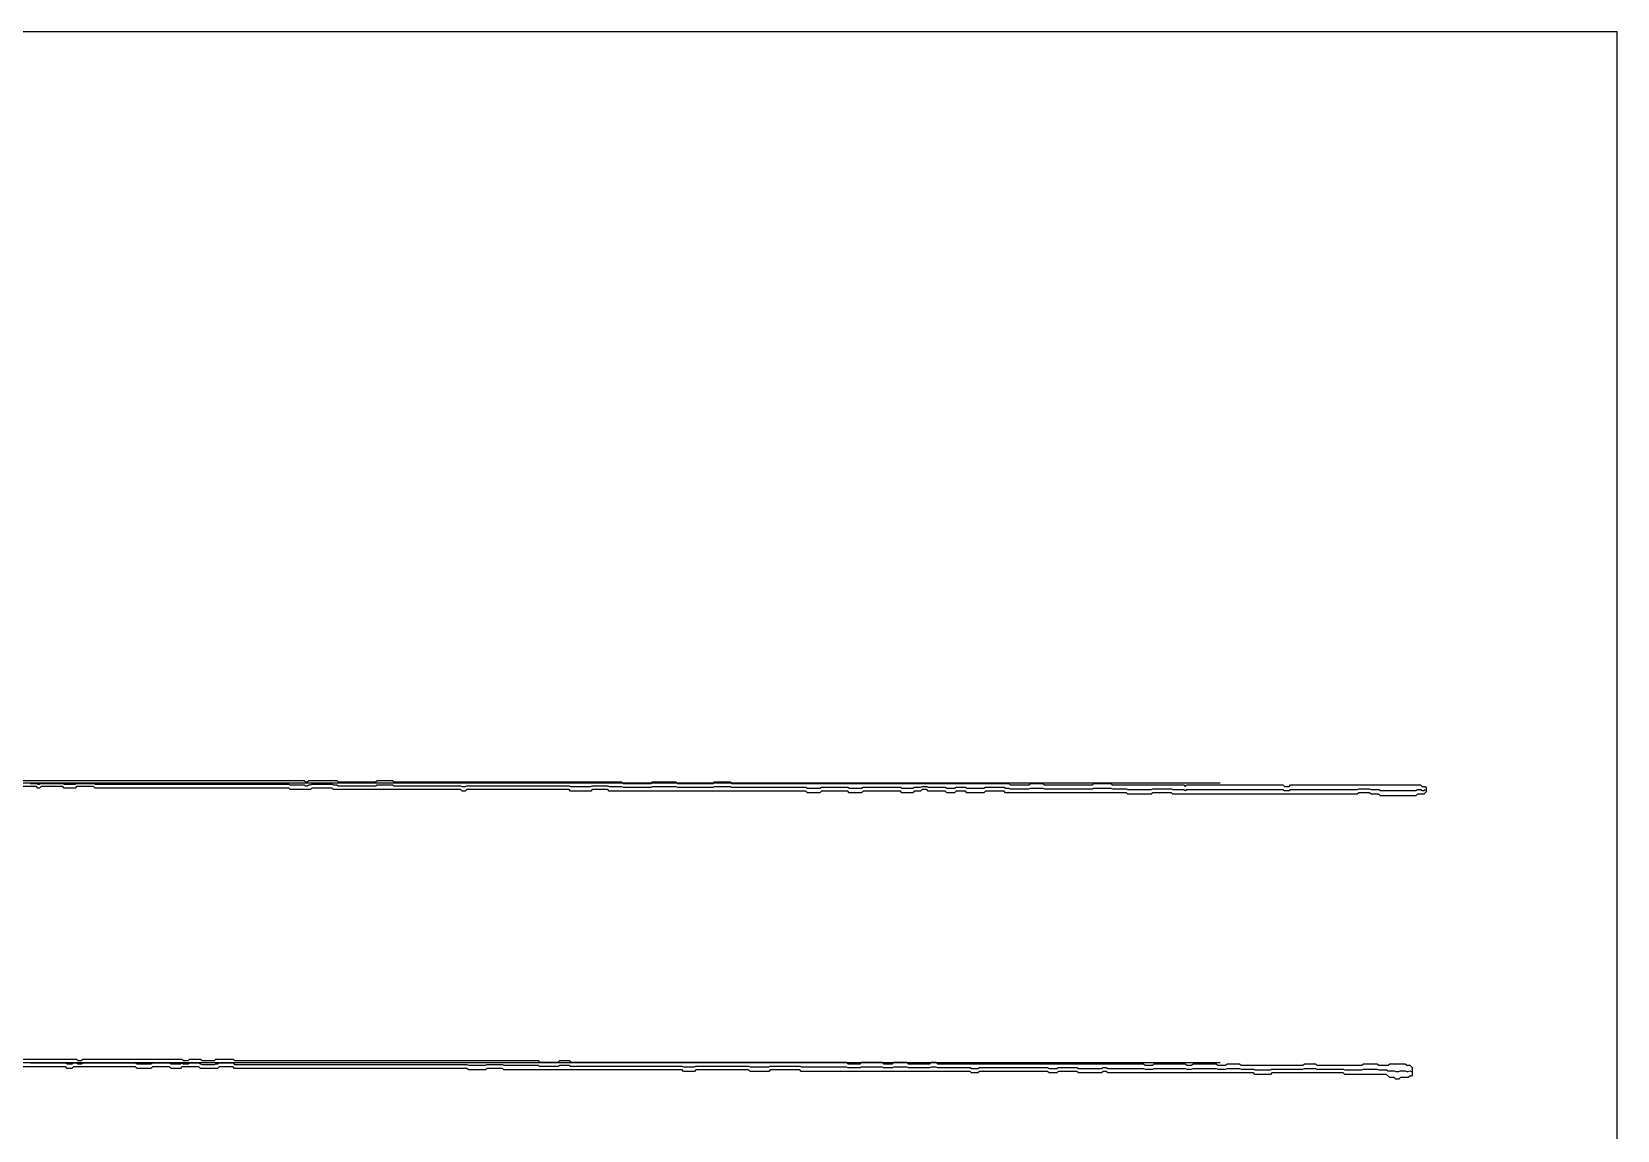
# Model space of a CAD drawing. Extents: x 0 to 57.2, y 0 to 39.6.
# Drawn here: x 28.58 to 57.16, y 19.8 to 39.6 of the extents above; entities that cross this region are included whole.
import ezdxf

# ---------------------------------------------------------------- set-up
doc = ezdxf.new("R2010")
doc.units = 13
for name, color, linetype in [('DESIGN_SCAN_PATH', 5, 'Continuous'), ('SEM_FRAME', 8, 'Continuous'), ('SEM_OBSERVED_CENTERLINES', 3, 'Continuous'), ('SEM_OBSERVED_CONTOURS', 2, 'Continuous')]:
    doc.layers.add(name, color=color, linetype=linetype)

msp = doc.modelspace()

# ---------------------------------------------------------------- linework, layer by layer
at = {"layer": 'DESIGN_SCAN_PATH'}
for points in [[(0, 26.06794), (50, 26.06794)], [(50, 21.01623), (0, 21.01623)]]:
    msp.add_lwpolyline(points, dxfattribs=at)
at = {"layer": 'SEM_FRAME'}
msp.add_lwpolyline([(0, 0), (57.15968, 0), (57.15968, 39.60429), (0, 39.60429)], close=True, dxfattribs=at)
at = {"layer": 'SEM_OBSERVED_CENTERLINES'}
for points in [[(28.55193, 26.053985), (28.57984, 26.053985), (28.60775, 26.053985), (28.63566, 26.053985), (28.66357, 26.053985), (28.69148, 26.04003), (28.71939, 26.04003), (28.7473, 26.053985), (28.77521, 26.053985), (28.80312, 26.053985), (28.83103, 26.053985), (28.85894, 26.053985), (28.88685, 26.053985), (28.91476, 26.053985), (28.94267, 26.053985), (28.97058, 26.053985), (28.99849, 26.053985), (29.0264, 26.053985), (29.05431, 26.053985), (29.08222, 26.053985), (29.11013, 26.053985), (29.13804, 26.053985), (29.16595, 26.04003), (29.19386, 26.04003), (29.22177, 26.04003), (29.24968, 26.04003), (29.27759, 26.04003), (29.3055, 26.04003), (29.33341, 26.04003), (29.36132, 26.04003), (29.38923, 26.053985), (29.41714, 26.053985), (29.44505, 26.053985), (29.47296, 26.053985), (29.50087, 26.053985), (29.52878, 26.053985), (29.55669, 26.053985), (29.5846, 26.053985), (29.61251, 26.053985), (29.64042, 26.053985), (29.66833, 26.053985), (29.69624, 26.053985), (29.72415, 26.04003), (29.75206, 26.04003), (29.77997, 26.04003), (29.80788, 26.04003), (29.83579, 26.04003), (29.8637, 26.04003), (29.89161, 26.04003), (29.91952, 26.04003), (29.94743, 26.04003), (29.97534, 26.04003), (30.00325, 26.04003), (30.03116, 26.04003), (30.05907, 26.04003), (30.08698, 26.04003), (30.11489, 26.04003), (30.1428, 26.04003), (30.17071, 26.04003), (30.19862, 26.04003), (30.22653, 26.04003), (30.25444, 26.04003), (30.28235, 26.04003), (30.31026, 26.04003), (30.33817, 26.04003), (30.36608, 26.04003), (30.39399, 26.04003), (30.4219, 26.04003), (30.44981, 26.04003), (30.47772, 26.04003), (30.50563, 26.04003), (30.53354, 26.04003), (30.56145, 26.04003), (30.58936, 26.04003), (30.61727, 26.04003), (30.64518, 26.04003), (30.67309, 26.04003), (30.701, 26.04003), (30.72891, 26.04003), (30.75682, 26.04003), (30.78473, 26.04003), (30.81264, 26.04003), (30.84055, 26.04003), (30.86846, 26.04003), (30.89637, 26.04003), (30.92428, 26.04003), (30.95219, 26.04003), (30.9801, 26.04003), (31.00801, 26.04003), (31.03592, 26.04003), (31.06383, 26.04003), (31.09174, 26.04003), (31.11965, 26.04003), (31.14756, 26.04003), (31.17547, 26.04003), (31.20338, 26.04003), (31.23129, 26.04003), (31.2592, 26.04003), (31.28711, 26.04003), (31.31502, 26.04003), (31.34293, 26.04003), (31.37084, 26.04003), (31.39875, 26.04003), (31.42666, 26.04003), (31.45457, 26.04003), (31.48248, 26.04003), (31.51039, 26.04003), (31.5383, 26.04003), (31.56621, 26.04003), (31.59412, 26.04003), (31.62203, 26.04003), (31.64994, 26.04003), (31.67785, 26.04003), (31.70576, 26.04003), (31.73367, 26.04003), (31.76158, 26.04003), (31.78949, 26.04003), (31.8174, 26.04003), (31.84531, 26.04003), (31.87322, 26.04003), (31.90113, 26.04003), (31.92904, 26.04003), (31.95695, 26.04003), (31.98486, 26.04003), (32.01277, 26.04003), (32.04068, 26.04003), (32.06859, 26.04003), (32.0965, 26.04003), (32.12441, 26.04003), (32.15232, 26.04003), (32.18023, 26.04003), (32.20814, 26.04003), (32.23605, 26.04003), (32.26396, 26.04003), (32.29187, 26.04003), (32.31978, 26.04003), (32.34769, 26.04003), (32.3756, 26.04003), (32.40351, 26.04003), (32.43142, 26.04003), (32.45933, 26.04003), (32.48724, 26.04003), (32.51515, 26.04003), (32.54306, 26.04003), (32.57097, 26.04003), (32.59888, 26.04003), (32.62679, 26.04003), (32.6547, 26.04003), (32.68261, 26.04003), (32.71052, 26.04003), (32.73843, 26.04003), (32.76634, 26.04003), (32.79425, 26.04003), (32.82216, 26.04003), (32.85007, 26.04003), (32.87798, 26.04003), (32.90589, 26.04003), (32.9338, 26.04003), (32.96171, 26.04003), (32.98962, 26.04003), (33.01753, 26.04003), (33.04544, 26.04003), (33.07335, 26.04003), (33.10126, 26.04003), (33.12917, 26.04003), (33.15708, 26.04003), (33.18499, 26.04003), (33.2129, 26.04003), (33.24081, 26.026075), (33.26872, 26.026075), (33.29663, 26.026075), (33.32454, 26.026075), (33.35245, 26.026075), (33.38036, 26.026075), (33.40827, 26.026075), (33.43618, 26.026075), (33.46409, 26.026075), (33.492, 26.026075), (33.51991, 26.01212), (33.54782, 26.01212), (33.57573, 26.026075), (33.60364, 26.026075), (33.63155, 26.04003), (33.65946, 26.04003), (33.68737, 26.04003), (33.71528, 26.04003), (33.74319, 26.04003), (33.7711, 26.04003), (33.79901, 26.04003), (33.82692, 26.04003), (33.85483, 26.04003), (33.88274, 26.04003), (33.91065, 26.04003), (33.93856, 26.04003), (33.96647, 26.04003), (33.99438, 26.04003), (34.02229, 26.026075), (34.0502, 26.026075), (34.07811, 26.026075), (34.10602, 26.01212), (34.13393, 26.01212), (34.16184, 26.01212), (34.18975, 26.01212), (34.21766, 26.01212), (34.24557, 26.01212), (34.27348, 26.01212), (34.30139, 26.01212), (34.3293, 26.01212), (34.35721, 26.01212), (34.38512, 26.01212), (34.41303, 26.01212), (34.44094, 26.01212), (34.46885, 26.01212), (34.49676, 26.01212), (34.52467, 26.01212), (34.55258, 26.01212), (34.58049, 26.01212), (34.6084, 26.01212), (34.63631, 26.01212), (34.66422, 26.01212), (34.69213, 26.01212), (34.72004, 26.01212), (34.74795, 26.01212), (34.77586, 26.01212), (34.80377, 26.026075), (34.83168, 26.026075), (34.85959, 26.026075), (34.8875, 26.026075), (34.91541, 26.026075), (34.94332, 26.026075), (34.97123, 26.026075), (34.99914, 26.026075), (35.02705, 26.026075), (35.05496, 26.026075), (35.08287, 26.026075), (35.11078, 26.01212), (35.13869, 26.01212), (35.1666, 26.01212), (35.19451, 26.01212), (35.22242, 26.01212), (35.25033, 26.01212), (35.27824, 26.01212), (35.30615, 26.01212), (35.33406, 26.01212), (35.36197, 26.01212), (35.38988, 26.01212), (35.41779, 26.01212), (35.4457, 26.01212), (35.47361, 26.01212), (35.50152, 26.01212), (35.52943, 26.01212), (35.55734, 26.01212), (35.58525, 26.01212), (35.61316, 26.01212), (35.64107, 26.01212), (35.66898, 26.01212), (35.69689, 26.01212), (35.7248, 26.01212), (35.75271, 26.01212), (35.78062, 26.01212), (35.80853, 26.01212), (35.83644, 26.01212), (35.86435, 26.01212), (35.89226, 26.01212), (35.92017, 26.01212), (35.94808, 26.01212), (35.97599, 26.01212), (36.0039, 26.01212), (36.03181, 26.01212), (36.05972, 26.01212), (36.08763, 26.01212), (36.11554, 26.01212), (36.14345, 26.01212), (36.17136, 26.01212), (36.19927, 26.01212), (36.22718, 26.01212), (36.25509, 26.01212), (36.283, 26.01212), (36.31091, 26.01212), (36.33882, 25.998165), (36.36673, 25.998165), (36.39464, 25.998165), (36.42255, 26.01212), (36.45046, 26.01212), (36.47837, 26.01212), (36.50628, 26.01212), (36.53419, 26.01212), (36.5621, 26.01212), (36.59001, 26.01212), (36.61792, 26.01212), (36.64583, 26.01212), (36.67374, 26.01212), (36.70165, 26.01212), (36.72956, 26.01212), (36.75747, 26.01212), (36.78538, 26.01212), (36.81329, 26.01212), (36.8412, 26.01212), (36.86911, 26.01212), (36.89702, 26.01212), (36.92493, 26.01212), (36.95284, 26.01212), (36.98075, 26.01212), (37.00866, 26.01212), (37.03657, 26.01212), (37.06448, 26.01212), (37.09239, 26.01212), (37.1203, 26.01212), (37.14821, 26.01212), (37.17612, 26.01212), (37.20403, 26.01212), (37.23194, 26.01212), (37.25985, 26.01212), (37.28776, 26.01212), (37.31567, 26.01212), (37.34358, 26.01212), (37.37149, 26.01212), (37.3994, 26.01212), (37.42731, 26.01212), (37.45522, 26.01212), (37.48313, 26.01212), (37.51104, 26.01212), (37.53895, 26.01212), (37.56686, 26.01212), (37.59477, 26.01212), (37.62268, 26.01212), (37.65059, 26.01212), (37.6785, 26.01212), (37.70641, 26.01212), (37.73432, 26.01212), (37.76223, 26.01212), (37.79014, 26.01212), (37.81805, 26.01212), (37.84596, 26.01212), (37.87387, 26.01212), (37.90178, 26.01212), (37.92969, 26.01212), (37.9576, 26.01212), (37.98551, 26.01212), (38.01342, 26.01212), (38.04133, 26.01212), (38.06924, 26.01212), (38.09715, 26.01212), (38.12506, 26.01212), (38.15297, 26.01212), (38.18088, 26.01212), (38.20879, 26.01212), (38.2367, 26.01212), (38.26461, 26.01212), (38.29252, 25.998165), (38.32043, 25.998165), (38.34834, 25.998165), (38.37625, 25.998165), (38.40416, 25.998165), (38.43207, 25.998165), (38.45998, 25.998165), (38.48789, 25.998165), (38.5158, 25.998165), (38.54371, 25.998165), (38.57162, 25.998165), (38.59953, 25.998165), (38.62744, 25.998165), (38.65535, 25.998165), (38.68326, 26.01212), (38.71117, 26.01212), (38.73908, 26.01212), (38.76699, 26.01212), (38.7949, 26.01212), (38.82281, 26.01212), (38.85072, 26.01212), (38.87863, 26.01212), (38.90654, 26.01212), (38.93445, 26.01212), (38.96236, 26.01212), (38.99027, 25.998165), (39.01818, 25.998165), (39.04609, 25.998165), (39.074, 25.998165), (39.10191, 25.998165), (39.12982, 25.998165), (39.15773, 25.998165), (39.18564, 25.998165), (39.21355, 25.998165), (39.24146, 25.98421), (39.26937, 25.98421), (39.29728, 25.98421), (39.32519, 25.98421), (39.3531, 25.98421), (39.38101, 25.98421), (39.40892, 25.98421), (39.43683, 25.98421), (39.46474, 25.98421), (39.49265, 25.98421), (39.52056, 25.98421), (39.54847, 25.98421), (39.57638, 25.98421), (39.60429, 25.98421), (39.6322, 25.98421), (39.66011, 25.98421), (39.68802, 25.98421), (39.71593, 25.98421), (39.74384, 25.98421), (39.77175, 25.998165), (39.79966, 25.998165), (39.82757, 25.998165), (39.85548, 25.998165), (39.88339, 25.998165), (39.9113, 25.998165), (39.93921, 25.998165), (39.96712, 25.998165), (39.99503, 25.998165), (40.02294, 25.998165), (40.05085, 25.998165), (40.07876, 25.998165), (40.10667, 25.998165), (40.13458, 25.998165), (40.16249, 25.998165), (40.1904, 25.998165), (40.21831, 25.98421), (40.24622, 25.98421), (40.27413, 25.98421), (40.30204, 25.98421), (40.32995, 25.98421), (40.35786, 25.98421), (40.38577, 25.98421), (40.41368, 25.98421), (40.44159, 25.98421), (40.4695, 25.98421), (40.49741, 25.98421), (40.52532, 25.98421), (40.55323, 25.98421), (40.58114, 25.98421), (40.60905, 25.98421), (40.63696, 25.98421), (40.66487, 25.98421), (40.69278, 25.98421), (40.72069, 25.98421), (40.7486, 25.98421), (40.77651, 25.98421), (40.80442, 25.98421), (40.83233, 25.98421), (40.86024, 25.98421), (40.88815, 25.998165), (40.91606, 25.998165), (40.94397, 25.998165), (40.97188, 25.998165), (40.99979, 25.998165), (41.0277, 25.998165), (41.05561, 25.998165), (41.08352, 25.998165), (41.11143, 25.998165), (41.13934, 25.998165), (41.16725, 25.998165), (41.19516, 25.98421), (41.22307, 25.98421), (41.25098, 25.98421), (41.27889, 25.98421), (41.3068, 25.98421), (41.33471, 25.98421), (41.36262, 25.98421), (41.39053, 25.98421), (41.41844, 25.98421), (41.44635, 25.98421), (41.47426, 25.98421), (41.50217, 25.98421), (41.53008, 25.98421), (41.55799, 25.98421), (41.5859, 25.98421), (41.61381, 25.98421), (41.64172, 25.98421), (41.66963, 25.98421), (41.69754, 25.98421), (41.72545, 25.98421), (41.75336, 25.98421), (41.78127, 25.98421), (41.80918, 25.98421), (41.83709, 25.98421), (41.865, 25.98421), (41.89291, 25.98421), (41.92082, 25.98421), (41.94873, 25.98421), (41.97664, 25.98421), (42.00455, 25.98421), (42.03246, 25.98421), (42.06037, 25.98421), (42.08828, 25.98421), (42.11619, 25.98421), (42.1441, 25.98421), (42.17201, 25.98421), (42.19992, 25.98421), (42.22783, 25.98421), (42.25574, 25.98421), (42.28365, 25.98421), (42.31156, 25.98421), (42.33947, 25.98421), (42.36738, 25.98421), (42.39529, 25.98421), (42.4232, 25.98421), (42.45111, 25.98421), (42.47902, 25.98421), (42.50693, 25.98421), (42.53484, 25.98421), (42.56275, 25.970255), (42.59066, 25.970255), (42.61857, 25.970255), (42.64648, 25.970255), (42.67439, 25.970255), (42.7023, 25.970255), (42.73021, 25.970255), (42.75812, 25.970255), (42.78603, 25.970255), (42.81394, 25.98421), (42.84185, 25.98421), (42.86976, 25.98421), (42.89767, 25.98421), (42.92558, 25.98421), (42.95349, 25.98421), (42.9814, 25.98421), (43.00931, 25.98421), (43.03722, 25.98421), (43.06513, 25.98421), (43.09304, 25.98421), (43.12095, 25.98421), (43.14886, 25.98421), (43.17677, 25.98421), (43.20468, 25.98421), (43.23259, 25.98421), (43.2605, 25.98421), (43.28841, 25.98421), (43.31632, 25.970255), (43.34423, 25.970255), (43.37214, 25.970255), (43.40005, 25.970255), (43.42796, 25.970255), (43.45587, 25.970255), (43.48378, 25.970255), (43.51169, 25.970255), (43.5396, 25.970255), (43.56751, 25.98421), (43.59542, 25.98421), (43.62333, 25.98421), (43.65124, 25.98421), (43.67915, 25.98421), (43.70706, 25.98421), (43.73497, 25.98421), (43.76288, 25.98421), (43.79079, 25.98421), (43.8187, 25.98421), (43.84661, 25.98421), (43.87452, 25.98421), (43.90243, 25.98421), (43.93034, 25.98421), (43.95825, 25.98421), (43.98616, 25.98421), (44.01407, 25.98421), (44.04198, 25.98421), (44.06989, 25.98421), (44.0978, 25.98421), (44.12571, 25.98421), (44.15362, 25.98421), (44.18153, 25.98421), (44.20944, 25.98421), (44.23735, 25.98421), (44.26526, 25.970255), (44.29317, 25.970255), (44.32108, 25.970255), (44.34899, 25.970255), (44.3769, 25.970255), (44.40481, 25.970255), (44.43272, 25.970255), (44.46063, 25.970255), (44.48854, 25.98421), (44.51645, 25.98421), (44.54436, 25.98421), (44.57227, 25.98421), (44.60018, 25.98421), (44.62809, 25.998165), (44.656, 25.998165), (44.68391, 25.998165), (44.71182, 25.998165), (44.73973, 25.98421), (44.76764, 25.98421), (44.79555, 25.98421), (44.82346, 25.98421), (44.85137, 25.98421), (44.87928, 25.98421), (44.90719, 25.98421), (44.9351, 25.98421), (44.96301, 25.98421), (44.99092, 25.98421), (45.01883, 25.98421), (45.04674, 25.98421), (45.07465, 25.970255), (45.10256, 25.970255), (45.13047, 25.970255), (45.15838, 25.970255), (45.18629, 25.970255), (45.2142, 25.970255), (45.24211, 25.98421), (45.27002, 25.98421), (45.29793, 25.98421), (45.32584, 25.98421), (45.35375, 25.98421), (45.38166, 25.98421), (45.40957, 25.98421), (45.43748, 25.970255), (45.46539, 25.970255), (45.4933, 25.970255), (45.52121, 25.970255), (45.54912, 25.970255), (45.57703, 25.970255), (45.60494, 25.970255), (45.63285, 25.970255), (45.66076, 25.970255), (45.68867, 25.970255), (45.71658, 25.970255), (45.74449, 25.970255), (45.7724, 25.98421), (45.80031, 25.98421), (45.82822, 25.98421), (45.85613, 25.98421), (45.88404, 25.98421), (45.91195, 25.98421), (45.93986, 25.98421), (45.96777, 25.98421), (45.99568, 25.98421), (46.02359, 25.98421), (46.0515, 25.98421), (46.07941, 25.98421), (46.10732, 25.98421), (46.13523, 25.970255), (46.16314, 25.970255), (46.19105, 25.970255), (46.21896, 25.9563), (46.24687, 25.9563), (46.27478, 25.9563), (46.30269, 25.9563), (46.3306, 25.9563), (46.35851, 25.9563), (46.38642, 25.9563), (46.41433, 25.9563), (46.44224, 25.9563), (46.47015, 25.9563), (46.49806, 25.9563), (46.52597, 25.9563), (46.55388, 25.9563), (46.58179, 25.970255), (46.6097, 25.970255), (46.63761, 25.970255), (46.66552, 25.970255), (46.69343, 25.970255), (46.72134, 25.970255), (46.74925, 25.970255), (46.77716, 25.970255), (46.80507, 25.970255), (46.83298, 25.9563), (46.86089, 25.9563), (46.8888, 25.9563), (46.91671, 25.9563), (46.94462, 25.9563), (46.97253, 25.9563), (47.00044, 25.9563), (47.02835, 25.9563), (47.05626, 25.9563), (47.08417, 25.9563), (47.11208, 25.9563), (47.13999, 25.9563), (47.1679, 25.9563), (47.19581, 25.9563), (47.22372, 25.9563), (47.25163, 25.9563), (47.27954, 25.9563), (47.30745, 25.9563), (47.33536, 25.9563), (47.36327, 25.9563), (47.39118, 25.9563), (47.41909, 25.9563), (47.447, 25.9563), (47.47491, 25.9563), (47.50282, 25.9563), (47.53073, 25.9563), (47.55864, 25.9563), (47.58655, 25.9563), (47.61446, 25.9563), (47.64237, 25.9563), (47.67028, 25.9563), (47.69819, 25.9563), (47.7261, 25.970255), (47.75401, 25.970255), (47.78192, 25.970255), (47.80983, 25.970255), (47.83774, 25.970255), (47.86565, 25.970255), (47.89356, 25.970255), (47.92147, 25.970255), (47.94938, 25.970255), (47.97729, 25.970255), (48.0052, 25.970255), (48.03311, 25.970255), (48.06102, 25.9563), (48.08893, 25.9563), (48.11684, 25.9563), (48.14475, 25.9563), (48.17266, 25.9563), (48.20057, 25.9563), (48.22848, 25.9563), (48.25639, 25.9563), (48.2843, 25.9563), (48.31221, 25.9563), (48.34012, 25.942345), (48.36803, 25.942345), (48.39594, 25.942345), (48.42385, 25.942345), (48.45176, 25.942345), (48.47967, 25.942345), (48.50758, 25.942345), (48.53549, 25.942345), (48.5634, 25.942345), (48.59131, 25.942345), (48.61922, 25.942345), (48.64713, 25.942345), (48.67504, 25.942345), (48.70295, 25.942345), (48.73086, 25.942345), (48.75877, 25.942345), (48.78668, 25.9563), (48.81459, 25.9563), (48.8425, 25.9563), (48.87041, 25.9563), (48.89832, 25.9563), (48.92623, 25.9563), (48.95414, 25.9563), (48.98205, 25.9563), (49.00996, 25.9563), (49.03787, 25.9563), (49.06578, 25.9563), (49.09369, 25.9563), (49.1216, 25.9563), (49.14951, 25.942345), (49.17742, 25.942345), (49.20533, 25.942345), (49.23324, 25.942345), (49.26115, 25.942345), (49.28906, 25.942345), (49.31697, 25.942345), (49.34488, 25.942345), (49.37279, 25.92839), (49.4007, 25.942345), (49.42861, 25.942345), (49.45652, 25.942345), (49.48443, 25.942345), (49.51234, 25.942345), (49.54025, 25.942345), (49.56816, 25.942345), (49.59607, 25.942345), (49.62398, 25.942345), (49.65189, 25.942345), (49.6798, 25.942345), (49.70771, 25.942345), (49.73562, 25.942345), (49.76353, 25.942345), (49.79144, 25.942345), (49.81935, 25.942345), (49.84726, 25.942345), (49.87517, 25.942345), (49.90308, 25.942345), (49.93099, 25.942345), (49.9589, 25.942345), (49.98681, 25.942345), (50.01472, 25.942345), (50.04263, 25.942345), (50.07054, 25.942345), (50.09845, 25.942345), (50.12636, 25.942345), (50.15427, 25.942345), (50.18218, 25.942345), (50.21009, 25.942345), (50.238, 25.942345), (50.26591, 25.942345), (50.29382, 25.942345), (50.32173, 25.942345), (50.34964, 25.942345), (50.37755, 25.942345), (50.40546, 25.942345), (50.43337, 25.942345), (50.46128, 25.942345), (50.48919, 25.942345), (50.5171, 25.942345), (50.54501, 25.942345), (50.57292, 25.942345), (50.60083, 25.942345), (50.62874, 25.942345), (50.65665, 25.942345), (50.68456, 25.942345), (50.71247, 25.942345), (50.74038, 25.942345), (50.76829, 25.942345), (50.7962, 25.942345), (50.82411, 25.942345), (50.85202, 25.942345), (50.87993, 25.942345), (50.90784, 25.942345), (50.93575, 25.942345), (50.96366, 25.942345), (50.99157, 25.942345), (51.01948, 25.942345), (51.04739, 25.942345), (51.0753, 25.942345), (51.10321, 25.942345), (51.13112, 25.942345), (51.15903, 25.92839), (51.18694, 25.92839), (51.21485, 25.92839), (51.24276, 25.92839), (51.27067, 25.942345), (51.29858, 25.942345), (51.32649, 25.942345), (51.3544, 25.942345), (51.38231, 25.942345), (51.41022, 25.942345), (51.43813, 25.942345), (51.46604, 25.942345), (51.49395, 25.942345), (51.52186, 25.942345), (51.54977, 25.942345), (51.57768, 25.942345), (51.60559, 25.942345), (51.6335, 25.942345), (51.66141, 25.942345), (51.68932, 25.942345), (51.71723, 25.942345), (51.74514, 25.942345), (51.77305, 25.942345), (51.80096, 25.942345), (51.82887, 25.942345), (51.85678, 25.942345), (51.88469, 25.942345), (51.9126, 25.942345), (51.94051, 25.942345), (51.96842, 25.942345), (51.99633, 25.942345), (52.02424, 25.942345), (52.05215, 25.942345), (52.08006, 25.942345), (52.10797, 25.942345), (52.13588, 25.942345), (52.16379, 25.942345), (52.1917, 25.942345), (52.21961, 25.942345), (52.24752, 25.942345), (52.27543, 25.942345), (52.30334, 25.942345), (52.33125, 25.942345), (52.35916, 25.942345), (52.38707, 25.942345), (52.41498, 25.942345), (52.44289, 25.942345), (52.4708, 25.942345), (52.49871, 25.9563), (52.52662, 25.9563), (52.55453, 25.9563), (52.58244, 25.9563), (52.61035, 25.9563), (52.63826, 25.9563), (52.66617, 25.9563), (52.69408, 25.9563), (52.72199, 25.942345), (52.7499, 25.942345), (52.77781, 25.942345), (52.80572, 25.942345), (52.83363, 25.942345), (52.86154, 25.942345), (52.88945, 25.92839), (52.91736, 25.92839), (52.94527, 25.92839), (52.97318, 25.92839), (53.00109, 25.92839), (53.029, 25.92839), (53.05691, 25.92839), (53.08482, 25.92839), (53.11273, 25.92839), (53.14064, 25.92839), (53.16855, 25.92839), (53.19646, 25.92839), (53.22437, 25.92839), (53.25228, 25.92839), (53.28019, 25.92839), (53.3081, 25.92839), (53.33601, 25.92839), (53.36392, 25.92839), (53.39183, 25.92839), (53.41974, 25.92839), (53.44765, 25.92839), (53.47556, 25.92839), (53.50347, 25.92839), (53.53138, 25.92839), (53.55929, 25.942345), (53.5872, 25.942345), (53.61511, 25.942345), (53.64302, 25.92839), (53.67093, 25.92839), (53.69884, 25.942345)], [(28.55193, 21.01623), (28.57984, 21.01623), (28.60775, 21.01623), (28.63566, 21.01623), (28.66357, 21.01623), (28.69148, 21.01623), (28.71939, 21.01623), (28.7473, 21.01623), (28.77521, 21.01623), (28.80312, 21.01623), (28.83103, 21.01623), (28.85894, 21.01623), (28.88685, 21.01623), (28.91476, 21.01623), (28.94267, 21.01623), (28.97058, 21.01623), (28.99849, 21.01623), (29.0264, 21.01623), (29.05431, 21.01623), (29.08222, 21.01623), (29.11013, 21.01623), (29.13804, 21.01623), (29.16595, 21.01623), (29.19386, 21.01623), (29.22177, 21.002275), (29.24968, 21.002275), (29.27759, 21.002275), (29.3055, 21.002275), (29.33341, 21.01623), (29.36132, 21.01623), (29.38923, 21.01623), (29.41714, 21.002275), (29.44505, 21.002275), (29.47296, 21.002275), (29.50087, 21.01623), (29.52878, 21.01623), (29.55669, 21.01623), (29.5846, 21.01623), (29.61251, 21.01623), (29.64042, 21.01623), (29.66833, 21.01623), (29.69624, 21.01623), (29.72415, 21.01623), (29.75206, 21.01623), (29.77997, 21.01623), (29.80788, 21.01623), (29.83579, 21.01623), (29.8637, 21.01623), (29.89161, 21.01623), (29.91952, 21.01623), (29.94743, 21.01623), (29.97534, 21.01623), (30.00325, 21.01623), (30.03116, 21.01623), (30.05907, 21.01623), (30.08698, 21.01623), (30.11489, 21.01623), (30.1428, 21.01623), (30.17071, 21.01623), (30.19862, 21.01623), (30.22653, 21.01623), (30.25444, 21.01623), (30.28235, 21.01623), (30.31026, 21.01623), (30.33817, 21.01623), (30.36608, 21.01623), (30.39399, 21.01623), (30.4219, 21.01623), (30.44981, 21.01623), (30.47772, 21.002275), (30.50563, 21.002275), (30.53354, 21.002275), (30.56145, 21.002275), (30.58936, 21.002275), (30.61727, 21.002275), (30.64518, 21.002275), (30.67309, 21.002275), (30.701, 21.002275), (30.72891, 21.002275), (30.75682, 21.01623), (30.78473, 21.01623), (30.81264, 21.01623), (30.84055, 21.01623), (30.86846, 21.01623), (30.89637, 21.01623), (30.92428, 21.01623), (30.95219, 21.01623), (30.9801, 21.01623), (31.00801, 21.01623), (31.03592, 21.01623), (31.06383, 21.01623), (31.09174, 21.002275), (31.11965, 21.002275), (31.14756, 21.002275), (31.17547, 21.002275), (31.20338, 21.002275), (31.23129, 21.002275), (31.2592, 21.002275), (31.28711, 21.01623), (31.31502, 21.002275), (31.34293, 21.002275), (31.37084, 21.002275), (31.39875, 21.002275), (31.42666, 21.01623), (31.45457, 21.01623), (31.48248, 21.01623), (31.51039, 21.01623), (31.5383, 21.01623), (31.56621, 21.01623), (31.59412, 21.01623), (31.62203, 21.002275), (31.64994, 20.98832), (31.67785, 20.98832), (31.70576, 20.98832), (31.73367, 20.98832), (31.76158, 20.98832), (31.78949, 20.98832), (31.8174, 20.98832), (31.84531, 20.98832), (31.87322, 20.98832), (31.90113, 21.002275), (31.92904, 21.002275), (31.95695, 21.01623), (31.98486, 21.01623), (32.01277, 21.01623), (32.04068, 21.01623), (32.06859, 21.01623), (32.0965, 21.01623), (32.12441, 21.01623), (32.15232, 21.01623), (32.18023, 21.01623), (32.20814, 21.01623), (32.23605, 20.98832), (32.26396, 20.98832), (32.29187, 20.98832), (32.31978, 20.98832), (32.34769, 20.98832), (32.3756, 20.98832), (32.40351, 20.98832), (32.43142, 20.98832), (32.45933, 20.98832), (32.48724, 20.98832), (32.51515, 20.98832), (32.54306, 20.98832), (32.57097, 20.98832), (32.59888, 20.98832), (32.62679, 20.98832), (32.6547, 20.98832), (32.68261, 20.98832), (32.71052, 20.98832), (32.73843, 20.98832), (32.76634, 20.98832), (32.79425, 20.98832), (32.82216, 20.98832), (32.85007, 20.98832), (32.87798, 20.98832), (32.90589, 20.98832), (32.9338, 20.98832), (32.96171, 20.98832), (32.98962, 20.98832), (33.01753, 20.98832), (33.04544, 20.98832), (33.07335, 20.98832), (33.10126, 20.98832), (33.12917, 20.98832), (33.15708, 20.98832), (33.18499, 20.98832), (33.2129, 20.98832), (33.24081, 20.98832), (33.26872, 20.98832), (33.29663, 20.98832), (33.32454, 20.98832), (33.35245, 20.98832), (33.38036, 20.98832), (33.40827, 20.98832), (33.43618, 20.98832), (33.46409, 20.98832), (33.492, 20.98832), (33.51991, 20.98832), (33.54782, 20.98832), (33.57573, 20.98832), (33.60364, 20.98832), (33.63155, 20.98832), (33.65946, 20.98832), (33.68737, 20.98832), (33.71528, 20.98832), (33.74319, 20.98832), (33.7711, 20.98832), (33.79901, 20.98832), (33.82692, 20.98832), (33.85483, 20.98832), (33.88274, 20.98832), (33.91065, 20.98832), (33.93856, 20.98832), (33.96647, 20.98832), (33.99438, 20.98832), (34.02229, 20.98832), (34.0502, 20.98832), (34.07811, 20.98832), (34.10602, 20.98832), (34.13393, 20.98832), (34.16184, 20.98832), (34.18975, 20.98832), (34.21766, 20.98832), (34.24557, 20.98832), (34.27348, 20.98832), (34.30139, 20.98832), (34.3293, 20.98832), (34.35721, 20.98832), (34.38512, 20.98832), (34.41303, 20.98832), (34.44094, 20.98832), (34.46885, 20.98832), (34.49676, 20.98832), (34.52467, 20.98832), (34.55258, 20.98832), (34.58049, 20.98832), (34.6084, 20.98832), (34.63631, 20.98832), (34.66422, 20.98832), (34.69213, 20.98832), (34.72004, 20.98832), (34.74795, 20.98832), (34.77586, 20.98832), (34.80377, 20.98832), (34.83168, 20.98832), (34.85959, 20.98832), (34.8875, 20.98832), (34.91541, 20.98832), (34.94332, 20.98832), (34.97123, 20.98832), (34.99914, 20.98832), (35.02705, 20.98832), (35.05496, 20.98832), (35.08287, 20.98832), (35.11078, 20.98832), (35.13869, 20.98832), (35.1666, 20.98832), (35.19451, 20.98832), (35.22242, 20.98832), (35.25033, 20.98832), (35.27824, 20.98832), (35.30615, 20.98832), (35.33406, 20.98832), (35.36197, 20.98832), (35.38988, 20.98832), (35.41779, 20.98832), (35.4457, 20.98832), (35.47361, 20.98832), (35.50152, 20.98832), (35.52943, 20.98832), (35.55734, 20.98832), (35.58525, 20.98832), (35.61316, 20.98832), (35.64107, 20.98832), (35.66898, 20.98832), (35.69689, 20.98832), (35.7248, 20.98832), (35.75271, 20.98832), (35.78062, 20.98832), (35.80853, 20.98832), (35.83644, 20.98832), (35.86435, 20.98832), (35.89226, 20.98832), (35.92017, 20.98832), (35.94808, 20.98832), (35.97599, 20.98832), (36.0039, 20.98832), (36.03181, 20.98832), (36.05972, 20.98832), (36.08763, 20.98832), (36.11554, 20.98832), (36.14345, 20.98832), (36.17136, 20.98832), (36.19927, 20.98832), (36.22718, 20.98832), (36.25509, 20.98832), (36.283, 20.98832), (36.31091, 20.98832), (36.33882, 20.98832), (36.36673, 20.98832), (36.39464, 20.98832), (36.42255, 20.98832), (36.45046, 20.974365), (36.47837, 20.974365), (36.50628, 20.974365), (36.53419, 20.974365), (36.5621, 20.974365), (36.59001, 20.974365), (36.61792, 20.974365), (36.64583, 20.974365), (36.67374, 20.974365), (36.70165, 20.974365), (36.72956, 20.974365), (36.75747, 20.974365), (36.78538, 20.98832), (36.81329, 20.98832), (36.8412, 20.98832), (36.86911, 20.98832), (36.89702, 20.98832), (36.92493, 20.98832), (36.95284, 20.98832), (36.98075, 20.98832), (37.00866, 20.98832), (37.03657, 20.98832), (37.06448, 20.98832), (37.09239, 20.974365), (37.1203, 20.974365), (37.14821, 20.974365), (37.17612, 20.974365), (37.20403, 20.974365), (37.23194, 20.974365), (37.25985, 20.974365), (37.28776, 20.974365), (37.31567, 20.974365), (37.34358, 20.974365), (37.37149, 20.974365), (37.3994, 20.974365), (37.42731, 20.974365), (37.45522, 20.974365), (37.48313, 20.974365), (37.51104, 20.974365), (37.53895, 20.974365), (37.56686, 20.974365), (37.59477, 20.974365), (37.62268, 20.974365), (37.65059, 20.974365), (37.6785, 20.974365), (37.70641, 20.974365), (37.73432, 20.96041), (37.76223, 20.96041), (37.79014, 20.96041), (37.81805, 20.96041), (37.84596, 20.96041), (37.87387, 20.96041), (37.90178, 20.96041), (37.92969, 20.96041), (37.9576, 20.96041), (37.98551, 20.96041), (38.01342, 20.96041), (38.04133, 20.96041), (38.06924, 20.96041), (38.09715, 20.974365), (38.12506, 20.974365), (38.15297, 20.974365), (38.18088, 20.974365), (38.20879, 20.974365), (38.2367, 20.974365), (38.26461, 20.974365), (38.29252, 20.96041), (38.32043, 20.96041), (38.34834, 20.96041), (38.37625, 20.96041), (38.40416, 20.96041), (38.43207, 20.96041), (38.45998, 20.96041), (38.48789, 20.96041), (38.5158, 20.96041), (38.54371, 20.96041), (38.57162, 20.96041), (38.59953, 20.96041), (38.62744, 20.96041), (38.65535, 20.96041), (38.68326, 20.96041), (38.71117, 20.96041), (38.73908, 20.96041), (38.76699, 20.96041), (38.7949, 20.96041), (38.82281, 20.96041), (38.85072, 20.96041), (38.87863, 20.96041), (38.90654, 20.96041), (38.93445, 20.96041), (38.96236, 20.96041), (38.99027, 20.96041), (39.01818, 20.96041), (39.04609, 20.96041), (39.074, 20.96041), (39.10191, 20.96041), (39.12982, 20.96041), (39.15773, 20.96041), (39.18564, 20.96041), (39.21355, 20.96041), (39.24146, 20.96041), (39.26937, 20.96041), (39.29728, 20.96041), (39.32519, 20.96041), (39.3531, 20.96041), (39.38101, 20.96041), (39.40892, 20.96041), (39.43683, 20.96041), (39.46474, 20.96041), (39.49265, 20.96041), (39.52056, 20.96041), (39.54847, 20.96041), (39.57638, 20.96041), (39.60429, 20.96041), (39.6322, 20.96041), (39.66011, 20.96041), (39.68802, 20.96041), (39.71593, 20.96041), (39.74384, 20.96041), (39.77175, 20.96041), (39.79966, 20.96041), (39.82757, 20.96041), (39.85548, 20.96041), (39.88339, 20.96041), (39.9113, 20.96041), (39.93921, 20.96041), (39.96712, 20.96041), (39.99503, 20.96041), (40.02294, 20.96041), (40.05085, 20.96041), (40.07876, 20.96041), (40.10667, 20.96041), (40.13458, 20.96041), (40.16249, 20.96041), (40.1904, 20.96041), (40.21831, 20.96041), (40.24622, 20.96041), (40.27413, 20.96041), (40.30204, 20.96041), (40.32995, 20.946455), (40.35786, 20.946455), (40.38577, 20.946455), (40.41368, 20.946455), (40.44159, 20.946455), (40.4695, 20.946455), (40.49741, 20.946455), (40.52532, 20.946455), (40.55323, 20.96041), (40.58114, 20.96041), (40.60905, 20.96041), (40.63696, 20.96041), (40.66487, 20.96041), (40.69278, 20.96041), (40.72069, 20.96041), (40.7486, 20.96041), (40.77651, 20.96041), (40.80442, 20.96041), (40.83233, 20.96041), (40.86024, 20.96041), (40.88815, 20.96041), (40.91606, 20.96041), (40.94397, 20.96041), (40.97188, 20.96041), (40.99979, 20.96041), (41.0277, 20.96041), (41.05561, 20.96041), (41.08352, 20.96041), (41.11143, 20.96041), (41.13934, 20.96041), (41.16725, 20.96041), (41.19516, 20.96041), (41.22307, 20.96041), (41.25098, 20.96041), (41.27889, 20.96041), (41.3068, 20.96041), (41.33471, 20.96041), (41.36262, 20.96041), (41.39053, 20.96041), (41.41844, 20.96041), (41.44635, 20.96041), (41.47426, 20.96041), (41.50217, 20.96041), (41.53008, 20.946455), (41.55799, 20.946455), (41.5859, 20.946455), (41.61381, 20.946455), (41.64172, 20.946455), (41.66963, 20.946455), (41.69754, 20.946455), (41.72545, 20.946455), (41.75336, 20.946455), (41.78127, 20.946455), (41.80918, 20.946455), (41.83709, 20.946455), (41.865, 20.946455), (41.89291, 20.96041), (41.92082, 20.96041), (41.94873, 20.96041), (41.97664, 20.96041), (42.00455, 20.96041), (42.03246, 20.96041), (42.06037, 20.96041), (42.08828, 20.96041), (42.11619, 20.96041), (42.1441, 20.96041), (42.17201, 20.96041), (42.19992, 20.96041), (42.22783, 20.96041), (42.25574, 20.96041), (42.28365, 20.96041), (42.31156, 20.96041), (42.33947, 20.96041), (42.36738, 20.96041), (42.39529, 20.96041), (42.4232, 20.96041), (42.45111, 20.946455), (42.47902, 20.946455), (42.50693, 20.946455), (42.53484, 20.946455), (42.56275, 20.946455), (42.59066, 20.946455), (42.61857, 20.946455), (42.64648, 20.946455), (42.67439, 20.946455), (42.7023, 20.946455), (42.73021, 20.946455), (42.75812, 20.946455), (42.78603, 20.946455), (42.81394, 20.946455), (42.84185, 20.946455), (42.86976, 20.946455), (42.89767, 20.946455), (42.92558, 20.946455), (42.95349, 20.946455), (42.9814, 20.946455), (43.00931, 20.946455), (43.03722, 20.946455), (43.06513, 20.946455), (43.09304, 20.946455), (43.12095, 20.946455), (43.14886, 20.946455), (43.17677, 20.946455), (43.20468, 20.946455), (43.23259, 20.946455), (43.2605, 20.946455), (43.28841, 20.9325), (43.31632, 20.9325), (43.34423, 20.9325), (43.37214, 20.9325), (43.40005, 20.9325), (43.42796, 20.9325), (43.45587, 20.9325), (43.48378, 20.9325), (43.51169, 20.9325), (43.5396, 20.946455), (43.56751, 20.946455), (43.59542, 20.946455), (43.62333, 20.946455), (43.65124, 20.946455), (43.67915, 20.946455), (43.70706, 20.946455), (43.73497, 20.946455), (43.76288, 20.946455), (43.79079, 20.946455), (43.8187, 20.946455), (43.84661, 20.946455), (43.87452, 20.946455), (43.90243, 20.946455), (43.93034, 20.9325), (43.95825, 20.9325), (43.98616, 20.9325), (44.01407, 20.9325), (44.04198, 20.9325), (44.06989, 20.9325), (44.0978, 20.9325), (44.12571, 20.946455), (44.15362, 20.946455), (44.18153, 20.946455), (44.20944, 20.946455), (44.23735, 20.946455), (44.26526, 20.946455), (44.29317, 20.946455), (44.32108, 20.946455), (44.34899, 20.946455), (44.3769, 20.9325), (44.40481, 20.9325), (44.43272, 20.9325), (44.46063, 20.9325), (44.48854, 20.9325), (44.51645, 20.9325), (44.54436, 20.9325), (44.57227, 20.9325), (44.60018, 20.9325), (44.62809, 20.9325), (44.656, 20.9325), (44.68391, 20.9325), (44.71182, 20.9325), (44.73973, 20.9325), (44.76764, 20.9325), (44.79555, 20.946455), (44.82346, 20.946455), (44.85137, 20.946455), (44.87928, 20.946455), (44.90719, 20.9325), (44.9351, 20.9325), (44.96301, 20.9325), (44.99092, 20.9325), (45.01883, 20.9325), (45.04674, 20.9325), (45.07465, 20.9325), (45.10256, 20.9325), (45.13047, 20.9325), (45.15838, 20.9325), (45.18629, 20.9325), (45.2142, 20.9325), (45.24211, 20.9325), (45.27002, 20.9325), (45.29793, 20.9325), (45.32584, 20.9325), (45.35375, 20.9325), (45.38166, 20.9325), (45.40957, 20.9325), (45.43748, 20.9325), (45.46539, 20.9325), (45.4933, 20.9325), (45.52121, 20.918545), (45.54912, 20.918545), (45.57703, 20.918545), (45.60494, 20.918545), (45.63285, 20.918545), (45.66076, 20.9325), (45.68867, 20.9325), (45.71658, 20.9325), (45.74449, 20.9325), (45.7724, 20.9325), (45.80031, 20.9325), (45.82822, 20.9325), (45.85613, 20.9325), (45.88404, 20.9325), (45.91195, 20.9325), (45.93986, 20.9325), (45.96777, 20.9325), (45.99568, 20.9325), (46.02359, 20.9325), (46.0515, 20.9325), (46.07941, 20.9325), (46.10732, 20.9325), (46.13523, 20.9325), (46.16314, 20.9325), (46.19105, 20.9325), (46.21896, 20.9325), (46.24687, 20.9325), (46.27478, 20.9325), (46.30269, 20.9325), (46.3306, 20.9325), (46.35851, 20.9325), (46.38642, 20.9325), (46.41433, 20.9325), (46.44224, 20.9325), (46.47015, 20.9325), (46.49806, 20.9325), (46.52597, 20.9325), (46.55388, 20.9325), (46.58179, 20.9325), (46.6097, 20.9325), (46.63761, 20.9325), (46.66552, 20.9325), (46.69343, 20.9325), (46.72134, 20.9325), (46.74925, 20.9325), (46.77716, 20.9325), (46.80507, 20.9325), (46.83298, 20.9325), (46.86089, 20.9325), (46.8888, 20.9325), (46.91671, 20.918545), (46.94462, 20.918545), (46.97253, 20.918545), (47.00044, 20.918545), (47.02835, 20.918545), (47.05626, 20.918545), (47.08417, 20.9325), (47.11208, 20.9325), (47.13999, 20.9325), (47.1679, 20.9325), (47.19581, 20.9325), (47.22372, 20.9325), (47.25163, 20.9325), (47.27954, 20.9325), (47.30745, 20.9325), (47.33536, 20.9325), (47.36327, 20.9325), (47.39118, 20.9325), (47.41909, 20.9325), (47.447, 20.918545), (47.47491, 20.918545), (47.50282, 20.918545), (47.53073, 20.918545), (47.55864, 20.918545), (47.58655, 20.918545), (47.61446, 20.918545), (47.64237, 20.918545), (47.67028, 20.918545), (47.69819, 20.918545), (47.7261, 20.918545), (47.75401, 20.918545), (47.78192, 20.918545), (47.80983, 20.918545), (47.83774, 20.918545), (47.86565, 20.918545), (47.89356, 20.9325), (47.92147, 20.9325), (47.94938, 20.9325), (47.97729, 20.918545), (48.0052, 20.918545), (48.03311, 20.918545), (48.06102, 20.918545), (48.08893, 20.918545), (48.11684, 20.918545), (48.14475, 20.918545), (48.17266, 20.918545), (48.20057, 20.918545), (48.22848, 20.918545), (48.25639, 20.918545), (48.2843, 20.918545), (48.31221, 20.918545), (48.34012, 20.918545), (48.36803, 20.918545), (48.39594, 20.918545), (48.42385, 20.918545), (48.45176, 20.918545), (48.47967, 20.918545), (48.50758, 20.918545), (48.53549, 20.918545), (48.5634, 20.918545), (48.59131, 20.918545), (48.61922, 20.918545), (48.64713, 20.90459), (48.67504, 20.90459), (48.70295, 20.90459), (48.73086, 20.90459), (48.75877, 20.90459), (48.78668, 20.90459), (48.81459, 20.918545), (48.8425, 20.918545), (48.87041, 20.918545), (48.89832, 20.918545), (48.92623, 20.918545), (48.95414, 20.918545), (48.98205, 20.918545), (49.00996, 20.918545), (49.03787, 20.918545), (49.06578, 20.918545), (49.09369, 20.918545), (49.1216, 20.918545), (49.14951, 20.918545), (49.17742, 20.918545), (49.20533, 20.918545), (49.23324, 20.918545), (49.26115, 20.918545), (49.28906, 20.918545), (49.31697, 20.918545), (49.34488, 20.918545), (49.37279, 20.918545), (49.4007, 20.90459), (49.42861, 20.90459), (49.45652, 20.90459), (49.48443, 20.90459), (49.51234, 20.918545), (49.54025, 20.918545), (49.56816, 20.918545), (49.59607, 20.918545), (49.62398, 20.918545), (49.65189, 20.918545), (49.6798, 20.918545), (49.70771, 20.918545), (49.73562, 20.918545), (49.76353, 20.918545), (49.79144, 20.918545), (49.81935, 20.918545), (49.84726, 20.918545), (49.87517, 20.918545), (49.90308, 20.918545), (49.93099, 20.918545), (49.9589, 20.90459), (49.98681, 20.90459), (50.01472, 20.90459), (50.04263, 20.90459), (50.07054, 20.90459), (50.09845, 20.90459), (50.12636, 20.918545), (50.15427, 20.918545), (50.18218, 20.918545), (50.21009, 20.918545), (50.238, 20.918545), (50.26591, 20.918545), (50.29382, 20.918545), (50.32173, 20.918545), (50.34964, 20.918545), (50.37755, 20.90459), (50.40546, 20.90459), (50.43337, 20.90459), (50.46128, 20.90459), (50.48919, 20.90459), (50.5171, 20.90459), (50.54501, 20.90459), (50.57292, 20.90459), (50.60083, 20.90459), (50.62874, 20.890635), (50.65665, 20.890635), (50.68456, 20.890635), (50.71247, 20.890635), (50.74038, 20.890635), (50.76829, 20.890635), (50.7962, 20.890635), (50.82411, 20.890635), (50.85202, 20.890635), (50.87993, 20.890635), (50.90784, 20.890635), (50.93575, 20.90459), (50.96366, 20.90459), (50.99157, 20.90459), (51.01948, 20.90459), (51.04739, 20.90459), (51.0753, 20.90459), (51.10321, 20.90459), (51.13112, 20.90459), (51.15903, 20.90459), (51.18694, 20.90459), (51.21485, 20.90459), (51.24276, 20.90459), (51.27067, 20.90459), (51.29858, 20.90459), (51.32649, 20.90459), (51.3544, 20.90459), (51.38231, 20.90459), (51.41022, 20.90459), (51.43813, 20.90459), (51.46604, 20.90459), (51.49395, 20.90459), (51.52186, 20.918545), (51.54977, 20.918545), (51.57768, 20.918545), (51.60559, 20.918545), (51.6335, 20.918545), (51.66141, 20.918545), (51.68932, 20.918545), (51.71723, 20.918545), (51.74514, 20.90459), (51.77305, 20.90459), (51.80096, 20.90459), (51.82887, 20.90459), (51.85678, 20.90459), (51.88469, 20.90459), (51.9126, 20.90459), (51.94051, 20.90459), (51.96842, 20.90459), (51.99633, 20.90459), (52.02424, 20.90459), (52.05215, 20.90459), (52.08006, 20.90459), (52.10797, 20.90459), (52.13588, 20.90459), (52.16379, 20.90459), (52.1917, 20.90459), (52.21961, 20.90459), (52.24752, 20.890635), (52.27543, 20.890635), (52.30334, 20.890635), (52.33125, 20.890635), (52.35916, 20.890635), (52.38707, 20.890635), (52.41498, 20.890635), (52.44289, 20.890635), (52.4708, 20.890635), (52.49871, 20.890635), (52.52662, 20.890635), (52.55453, 20.890635), (52.58244, 20.90459), (52.61035, 20.90459), (52.63826, 20.90459), (52.66617, 20.90459), (52.69408, 20.90459), (52.72199, 20.90459), (52.7499, 20.90459), (52.77781, 20.90459), (52.80572, 20.90459), (52.83363, 20.90459), (52.86154, 20.890635), (52.88945, 20.890635), (52.91736, 20.890635), (52.94527, 20.890635), (52.97318, 20.890635), (53.00109, 20.890635), (53.029, 20.87668), (53.05691, 20.87668), (53.08482, 20.87668), (53.11273, 20.87668), (53.14064, 20.87668), (53.16855, 20.862725), (53.19646, 20.862725), (53.22437, 20.862725), (53.25228, 20.87668), (53.28019, 20.87668), (53.3081, 20.87668), (53.33601, 20.87668), (53.36392, 20.862725), (53.39183, 20.862725), (53.41974, 20.87668), (53.44765, 20.862725)]]:
    msp.add_lwpolyline(points, dxfattribs=at)
at = {"layer": 'SEM_OBSERVED_CONTOURS'}
for points in [[(26.04003, 26.109805), (33.492, 26.109805), (33.51991, 26.081895), (33.54782, 26.081895), (33.57573, 26.109805), (34.07811, 26.109805), (34.10602, 26.081895), (34.77586, 26.081895), (34.80377, 26.109805), (35.08287, 26.109805), (35.11078, 26.081895), (39.21355, 26.081895), (39.24146, 26.053985), (39.74384, 26.053985), (39.77175, 26.081895), (40.1904, 26.081895), (40.21831, 26.053985), (40.86024, 26.053985), (40.88815, 26.081895), (41.16725, 26.081895), (41.19516, 26.053985), (46.19105, 26.053985), (46.21896, 26.026075), (46.55388, 26.026075), (46.58179, 26.053985), (46.80507, 26.053985), (46.83298, 26.026075), (47.69819, 26.026075), (47.7261, 26.053985), (48.03311, 26.053985), (48.06102, 26.026075), (49.34488, 26.026075), (49.37279, 25.998165), (49.4007, 26.026075), (51.13112, 26.026075), (51.15903, 25.998165), (51.24276, 25.998165), (51.27067, 26.026075), (53.61511, 26.026075), (53.64302, 25.998165), (53.69884, 25.998165), (53.712795, 25.98421), (53.712795, 25.90048), (53.67093, 25.858615), (53.55929, 25.858615), (53.53138, 25.830705), (52.88945, 25.830705), (52.86154, 25.858615), (52.72199, 25.858615), (52.69408, 25.886525), (52.49871, 25.886525), (52.4708, 25.858615), (49.14951, 25.858615), (49.1216, 25.886525), (48.78668, 25.886525), (48.75877, 25.858615), (48.34012, 25.858615), (48.31221, 25.886525), (46.13523, 25.886525), (46.10732, 25.914435), (45.7724, 25.914435), (45.74449, 25.886525), (45.43748, 25.886525), (45.40957, 25.914435), (45.24211, 25.914435), (45.2142, 25.886525), (45.07465, 25.886525), (45.04674, 25.914435), (44.73973, 25.914435), (44.71182, 25.942345), (44.62809, 25.942345), (44.60018, 25.914435), (44.48854, 25.914435), (44.46063, 25.886525), (44.26526, 25.886525), (44.23735, 25.914435), (43.56751, 25.914435), (43.5396, 25.886525), (43.31632, 25.886525), (43.28841, 25.914435), (42.81394, 25.914435), (42.78603, 25.886525), (42.56275, 25.886525), (42.53484, 25.914435), (38.99027, 25.914435), (38.96236, 25.942345), (38.68326, 25.942345), (38.65535, 25.914435), (38.29252, 25.914435), (38.26461, 25.942345), (36.42255, 25.942345), (36.39464, 25.914435), (36.33882, 25.914435), (36.31091, 25.942345), (34.02229, 25.942345), (33.99438, 25.970255), (33.63155, 25.970255), (33.60364, 25.942345), (33.24081, 25.942345), (33.2129, 25.970255), (29.72415, 25.970255), (29.69624, 25.998165), (29.38923, 25.998165), (29.36132, 25.970255), (29.16595, 25.970255), (29.13804, 25.998165), (28.7473, 25.998165), (28.71939, 25.970255), (28.69148, 25.970255), (28.66357, 25.998165), (28.16119, 25.998165)], [(26.17958, 21.086005), (29.38923, 21.086005), (29.41714, 21.058095), (29.47296, 21.058095), (29.50087, 21.086005), (31.28711, 21.086005), (31.31502, 21.058095), (31.39875, 21.058095), (31.42666, 21.086005), (31.62203, 21.086005), (31.64994, 21.058095), (31.87322, 21.058095), (31.90113, 21.086005), (32.20814, 21.086005), (32.23605, 21.058095), (37.70641, 21.058095), (37.73432, 21.030185), (38.06924, 21.030185), (38.09715, 21.058095), (38.26461, 21.058095), (38.29252, 21.030185), (43.2605, 21.030185), (43.28841, 21.002275), (43.51169, 21.002275), (43.5396, 21.030185), (43.90243, 21.030185), (43.93034, 21.002275), (44.0978, 21.002275), (44.12571, 21.030185), (44.34899, 21.030185), (44.3769, 21.002275), (44.76764, 21.002275), (44.79555, 21.030185), (44.87928, 21.030185), (44.90719, 21.002275), (48.61922, 21.002275), (48.64713, 20.974365), (48.78668, 20.974365), (48.81459, 21.002275), (49.37279, 21.002275), (49.4007, 20.974365), (49.48443, 20.974365), (49.51234, 21.002275), (49.93099, 21.002275), (49.9589, 20.974365), (50.09845, 20.974365), (50.12636, 21.002275), (50.34964, 21.002275), (50.37755, 20.974365), (51.49395, 20.974365), (51.52186, 21.002275), (51.71723, 21.002275), (51.74514, 20.974365), (52.55453, 20.974365), (52.58244, 21.002275), (52.83363, 21.002275), (52.86154, 20.974365), (53.029, 20.974365), (53.05691, 21.002275), (53.33601, 21.002275), (53.36392, 20.974365), (53.41974, 20.974365), (53.461605, 20.9325), (53.461605, 20.79295), (53.44765, 20.778995), (53.41974, 20.778995), (53.39183, 20.751085), (53.25228, 20.751085), (53.22437, 20.723175), (53.16855, 20.723175), (53.14064, 20.751085), (53.05691, 20.751085), (53.00109, 20.806905), (52.24752, 20.806905), (52.21961, 20.834815), (50.93575, 20.834815), (50.90784, 20.806905), (50.62874, 20.806905), (50.60083, 20.834815), (47.97729, 20.834815), (47.94938, 20.862725), (47.89356, 20.862725), (47.86565, 20.834815), (47.447, 20.834815), (47.41909, 20.862725), (47.08417, 20.862725), (47.05626, 20.834815), (46.91671, 20.834815), (46.8888, 20.862725), (45.66076, 20.862725), (45.63285, 20.834815), (45.52121, 20.834815), (45.4933, 20.862725), (42.45111, 20.862725), (42.4232, 20.890635), (41.89291, 20.890635), (41.865, 20.862725), (41.53008, 20.862725), (41.50217, 20.890635), (40.55323, 20.890635), (40.52532, 20.862725), (40.32995, 20.862725), (40.30204, 20.890635), (37.09239, 20.890635), (37.06448, 20.918545), (36.78538, 20.918545), (36.75747, 20.890635), (36.45046, 20.890635), (36.42255, 20.918545), (32.23605, 20.918545), (32.20814, 20.946455), (31.95695, 20.946455), (31.92904, 20.918545), (31.62203, 20.918545), (31.59412, 20.946455), (31.28711, 20.946455), (31.2592, 20.918545), (31.09174, 20.918545), (31.06383, 20.946455), (30.75682, 20.946455), (30.72891, 20.918545), (30.47772, 20.918545), (30.44981, 20.946455), (29.33341, 20.946455), (29.3055, 20.918545), (29.22177, 20.918545), (29.19386, 20.946455), (26.17958, 20.946455)]]:
    msp.add_lwpolyline(points, dxfattribs=at)

doc.saveas('drawing.dxf')
